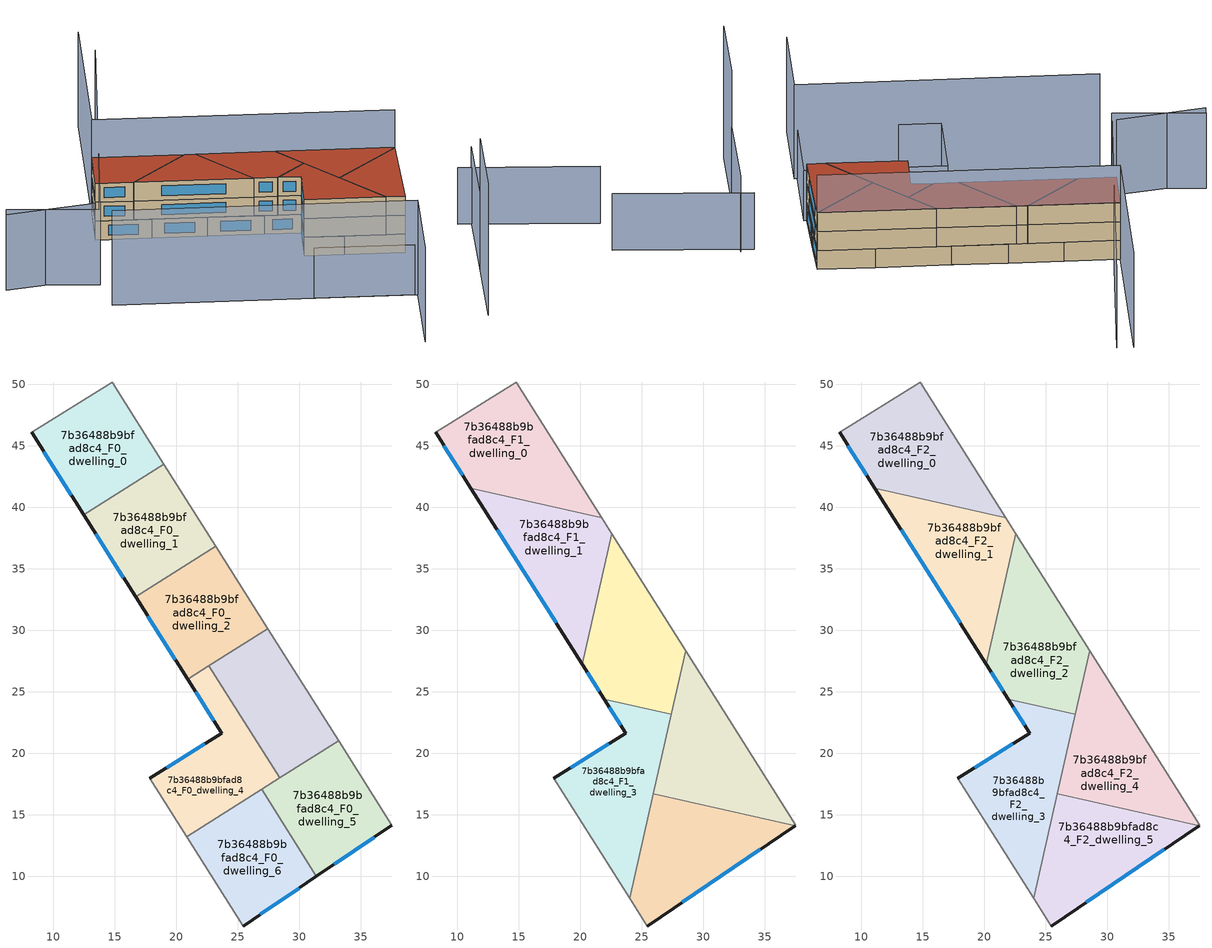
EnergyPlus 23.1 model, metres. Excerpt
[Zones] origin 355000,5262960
7b36488b9bfad8c4_F0_dwelling_0
 floor ground (EU_floor_Construction): 14.78,50.2 18.99,43.52 12.48,39.41 8.25,46.1 z0
 wall outside (EU_wall_Construction): 8.25,46.1 12.48,39.41 z0:3
 wall to 7b36488b9bfad8c4_F0_dwelling_1 (EU_wall_Construction): 12.48,39.41 18.99,43.52 z0:3
 wall adiabatic (EU_wall_Construction): 18.99,43.52 14.78,50.2 8.25,46.1 z0:3
 window (EU_Window_Construction): 9.24,44.53 11.48,40.98 z0.7:2.3
7b36488b9bfad8c4_F0_dwelling_1
 floor ground (EU_floor_Construction): 18.99,43.52 23.21,36.84 16.7,32.73 12.48,39.41 z0
 wall outside (EU_wall_Construction): 12.48,39.41 16.7,32.73 z0:3
 wall to 7b36488b9bfad8c4_F0_dwelling_2 (EU_wall_Construction): 16.7,32.73 23.21,36.84 z0:3
 wall adiabatic (EU_wall_Construction): 23.21,36.84 18.99,43.52 z0:3
 window (EU_Window_Construction): 13.47,37.84 15.71,34.3 z0.7:2.3
 ceiling adiabatic (EU_roof_Construction): 23.21,36.84 18.99,43.52 14.62,40.76 21.75,39.15 z3
7b36488b9bfad8c4_F0_dwelling_2
 floor ground (EU_floor_Construction): 23.21,36.84 27.43,30.15 20.92,26.04 16.7,32.73 z0
 wall outside (EU_wall_Construction): 16.7,32.73 20.92,26.04 z0:3
 wall adiabatic (EU_wall_Construction): 27.43,30.15 23.21,36.84 z0:3
 wall to 7b36488b9bfad8c4_F0_dwelling_3 (EU_wall_Construction): 22.66,27.14 27.43,30.15 z0:3
 wall to 7b36488b9bfad8c4_F0_dwelling_4 (EU_wall_Construction): 20.92,26.04 22.66,27.14 z0:3
 window (EU_Window_Construction): 17.69,31.16 19.93,27.61 z0.7:2.3
7b36488b9bfad8c4_F0_dwelling_3
 floor ground (EU_floor_Construction): 27.43,30.15 33.2,21.02 28.43,18.01 22.66,27.14 z0
 wall to 7b36488b9bfad8c4_F0_dwelling_4 (EU_wall_Construction): 22.66,27.14 28.43,18.01 z0:3
 wall adiabatic (EU_wall_Construction): 33.2,21.02 27.43,30.15 z0:3
 wall to 7b36488b9bfad8c4_F0_dwelling_5 (EU_wall_Construction): 28.43,18.01 33.2,21.02 z0:3
7b36488b9bfad8c4_F0_dwelling_4
 floor ground (EU_floor_Construction): 22.66,27.14 28.43,18.01 20.86,13.23 17.86,17.97 23.7,21.64 20.92,26.04 z0
 wall outside (EU_wall_Construction): 20.92,26.04 23.7,21.64 17.86,17.97 z0:3
 wall adiabatic (EU_wall_Construction): 17.86,17.97 20.86,13.23 z0:3
 wall to 7b36488b9bfad8c4_F0_dwelling_6 (EU_wall_Construction): 20.86,13.23 26.94,17.07 z0:3
 wall to 7b36488b9bfad8c4_F0_dwelling_5 (EU_wall_Construction): 26.94,17.07 28.43,18.01 z0:3
 window (EU_Window_Construction): 22.33,20.78 19.23,18.83 / 21.57,25.01 23.05,22.67 z0.7:2.3
 ceiling adiabatic (EU_roof_Construction): 26.29,16.66 25.93,16.74 25.85,16.38 z3
7b36488b9bfad8c4_F0_dwelling_5
 floor ground (EU_floor_Construction): 33.2,21.02 37.53,14.16 31.4,10.01 26.94,17.07 z0
 wall outside (EU_wall_Construction): 31.4,10.01 37.53,14.16 z0:3
 wall to 7b36488b9bfad8c4_F0_dwelling_6 (EU_wall_Construction): 26.94,17.07 31.4,10.01 z0:3
 wall adiabatic (EU_wall_Construction): 37.53,14.16 33.2,21.02 z0:3
 window (EU_Window_Construction): 32.84,10.98 36.09,13.18 z0.7:2.3
7b36488b9bfad8c4_F0_dwelling_6
 floor ground (EU_floor_Construction): 26.94,17.07 31.4,10.01 25.45,5.97 20.86,13.23 z0
 wall outside (EU_wall_Construction): 25.45,5.97 31.4,10.01 z0:3
 wall adiabatic (EU_wall_Construction): 20.86,13.23 25.45,5.97 z0:3
 window (EU_Window_Construction): 26.85,6.92 30,9.06 z0.7:2.3
7b36488b9bfad8c4_F1_dwelling_0
 floor to 7b36488b9bfad8c4_F0_dwelling_0 (EU_floor_Construction): 14.78,50.2 18.99,43.52 14.62,40.76 11.12,41.56 8.25,46.1 z3
 floor adiabatic (EU_floor_Construction): 18.99,43.52 21.75,39.15 14.62,40.76 z3
 wall outside (EU_wall_Construction): 8.25,46.1 11.12,41.56 z3:6
 wall adiabatic (EU_wall_Construction): 21.75,39.15 14.78,50.2 8.25,46.1 z3:6
 wall to 7b36488b9bfad8c4_F1_dwelling_1 (EU_wall_Construction): 11.12,41.56 21.75,39.15 z3:6
 window (EU_Window_Construction): 8.93,45.03 10.45,42.62 z3.7:5.3
7b36488b9bfad8c4_F1_dwelling_1
 floor to 7b36488b9bfad8c4_F0_dwelling_1 (EU_floor_Construction): 21.75,39.15 22.56,37.87 22.18,36.19 16.7,32.73 12.48,39.41 14.62,40.76 z3
 floor to 7b36488b9bfad8c4_F0_dwelling_0 (EU_floor_Construction): 14.62,40.76 12.48,39.41 11.12,41.56 z3
 floor to 7b36488b9bfad8c4_F0_dwelling_2 (EU_floor_Construction): 22.18,36.19 20.16,27.25 16.7,32.73 z3
 wall outside (EU_wall_Construction): 11.12,41.56 20.16,27.25 z3:6
 wall adiabatic (EU_wall_Construction): 22.56,37.87 21.75,39.15 z3:6
 wall to 7b36488b9bfad8c4_F1_dwelling_2 (EU_wall_Construction): 20.16,27.25 22.56,37.87 z3:6
 window (EU_Window_Construction): 13.24,38.2 18.04,30.61 z3.7:5.3
7b36488b9bfad8c4_F1_dwelling_2
 floor to 7b36488b9bfad8c4_F0_dwelling_2 (EU_floor_Construction): 23.21,36.84 27.43,30.15 20.92,26.04 20.16,27.25 22.18,36.19 z3
 floor to 7b36488b9bfad8c4_F0_dwelling_3 (EU_floor_Construction): 27.43,30.15 28.56,28.36 27.39,23.18 24.8,23.76 22.66,27.14 z3
 floor to 7b36488b9bfad8c4_F0_dwelling_4 (EU_floor_Construction): 22.66,27.14 24.8,23.76 21.96,24.4 20.92,26.04 z3
 floor to 7b36488b9bfad8c4_F0_dwelling_1 (EU_floor_Construction): 22.56,37.87 23.21,36.84 22.18,36.19 z3
 wall outside (EU_wall_Construction): 20.16,27.25 21.96,24.41 z3:6
 wall adiabatic (EU_wall_Construction): 28.56,28.36 22.56,37.87 z3:6
 wall to 7b36488b9bfad8c4_F1_dwelling_3 (EU_wall_Construction): 21.96,24.41 27.39,23.18 z3:6
 wall to 7b36488b9bfad8c4_F1_dwelling_4 (EU_wall_Construction): 27.39,23.18 28.56,28.36 z3:6
 window (EU_Window_Construction): 20.58,26.58 21.53,25.07 z3.7:5.3
7b36488b9bfad8c4_F1_dwelling_3
 floor to 7b36488b9bfad8c4_F0_dwelling_4 (EU_floor_Construction): 24.8,23.76 26.8,20.59 25.85,16.38 20.86,13.23 17.86,17.97 23.7,21.64 21.96,24.4 z3
 floor to 7b36488b9bfad8c4_F0_dwelling_6 (EU_floor_Construction): 25.85,16.38 24.01,8.25 20.86,13.23 z3
 floor to 7b36488b9bfad8c4_F0_dwelling_3 (EU_floor_Construction): 27.39,23.18 26.8,20.59 24.8,23.76 z3
 wall outside (EU_wall_Construction): 21.96,24.41 23.7,21.64 17.86,17.97 z3:6
 wall adiabatic (EU_wall_Construction): 17.86,17.97 24.01,8.25 z3:6
 wall to 7b36488b9bfad8c4_F1_dwelling_5 (EU_wall_Construction): 24.01,8.25 25.93,16.74 z3:6
 wall to 7b36488b9bfad8c4_F1_dwelling_4 (EU_wall_Construction): 25.93,16.74 27.39,23.18 z3:6
 window (EU_Window_Construction): 22.33,20.78 19.23,18.83 / 22.37,23.76 23.29,22.29 z3.7:5.3
7b36488b9bfad8c4_F1_dwelling_4
 floor to 7b36488b9bfad8c4_F0_dwelling_3 (EU_floor_Construction): 28.56,28.36 33.2,21.02 28.43,18.01 26.8,20.59 z3
 floor to 7b36488b9bfad8c4_F0_dwelling_5 (EU_floor_Construction): 33.2,21.02 37.53,14.16 37.48,14.13 27.36,16.41 26.94,17.07 z3
 floor to 7b36488b9bfad8c4_F0_dwelling_6 (EU_floor_Construction): 26.94,17.07 27.36,16.41 26.29,16.66 z3
 floor to 7b36488b9bfad8c4_F0_dwelling_4 (EU_floor_Construction): 26.8,20.59 28.43,18.01 26.29,16.66 25.93,16.74 z3
 wall adiabatic (EU_wall_Construction): 37.48,14.13 37.53,14.16 28.56,28.36 z3:6
 wall to 7b36488b9bfad8c4_F1_dwelling_5 (EU_wall_Construction): 25.93,16.74 37.48,14.13 z3:6
7b36488b9bfad8c4_F1_dwelling_5
 floor to 7b36488b9bfad8c4_F0_dwelling_5 (EU_floor_Construction): 37.48,14.13 31.4,10.01 27.36,16.41 z3
 floor to 7b36488b9bfad8c4_F0_dwelling_6 (EU_floor_Construction): 27.36,16.41 31.4,10.01 25.45,5.97 24.01,8.25 25.85,16.38 26.29,16.66 z3
 floor adiabatic (EU_floor_Construction): 26.29,16.66 25.85,16.38 25.93,16.74 z3
 wall outside (EU_wall_Construction): 25.45,5.97 37.48,14.13 z3:6
 wall adiabatic (EU_wall_Construction): 24.01,8.25 25.45,5.97 z3:6
 window (EU_Window_Construction): 28.28,7.89 34.65,12.21 z3.7:5.3
7b36488b9bfad8c4_F2_dwelling_0
 floor to 7b36488b9bfad8c4_F1_dwelling_0 (EU_floor_Construction): 14.78,50.2 21.75,39.15 11.12,41.56 8.25,46.1 z6
 wall outside (EU_wall_Construction): 8.25,46.1 11.12,41.56 z6:9
 wall adiabatic (EU_wall_Construction): 21.75,39.15 14.78,50.2 8.25,46.1 z6:9
 wall to 7b36488b9bfad8c4_F2_dwelling_1 (EU_wall_Construction): 11.12,41.56 21.75,39.15 z6:9
 window (EU_Window_Construction): 8.93,45.03 10.45,42.62 z6.7:8.3
 roof outside (EU_roof_Construction): 21.75,39.15 14.78,50.2 8.25,46.1 11.12,41.56 z9
7b36488b9bfad8c4_F2_dwelling_1
 floor to 7b36488b9bfad8c4_F1_dwelling_1 (EU_floor_Construction): 21.75,39.15 22.56,37.87 20.16,27.25 11.12,41.56 z6
 wall outside (EU_wall_Construction): 11.12,41.56 20.16,27.25 z6:9
 wall adiabatic (EU_wall_Construction): 22.56,37.87 21.75,39.15 z6:9
 wall to 7b36488b9bfad8c4_F2_dwelling_2 (EU_wall_Construction): 20.16,27.25 22.56,37.87 z6:9
 window (EU_Window_Construction): 13.24,38.2 18.04,30.61 z6.7:8.3
 roof outside (EU_roof_Construction): 20.16,27.25 22.56,37.87 21.75,39.15 11.12,41.56 z9
7b36488b9bfad8c4_F2_dwelling_2
 floor to 7b36488b9bfad8c4_F1_dwelling_2 (EU_floor_Construction): 22.56,37.87 28.56,28.36 27.39,23.18 21.96,24.41 20.16,27.25 z6
 wall outside (EU_wall_Construction): 20.16,27.25 21.96,24.41 z6:9
 wall adiabatic (EU_wall_Construction): 28.56,28.36 22.56,37.87 z6:9
 wall to 7b36488b9bfad8c4_F2_dwelling_3 (EU_wall_Construction): 21.96,24.41 27.39,23.18 z6:9
 wall to 7b36488b9bfad8c4_F2_dwelling_4 (EU_wall_Construction): 27.39,23.18 28.56,28.36 z6:9
 window (EU_Window_Construction): 20.58,26.58 21.53,25.07 z6.7:8.3
 roof outside (EU_roof_Construction): 27.39,23.18 28.56,28.36 22.56,37.87 20.16,27.25 21.96,24.41 z9
7b36488b9bfad8c4_F2_dwelling_3
 floor to 7b36488b9bfad8c4_F1_dwelling_3 (EU_floor_Construction): 27.39,23.18 24.01,8.25 17.86,17.97 23.7,21.64 21.96,24.41 z6
 wall outside (EU_wall_Construction): 21.96,24.41 23.7,21.64 17.86,17.97 z6:9
 wall adiabatic (EU_wall_Construction): 17.86,17.97 24.01,8.25 z6:9
 wall to 7b36488b9bfad8c4_F2_dwelling_5 (EU_wall_Construction): 24.01,8.25 25.93,16.74 z6:9
 wall to 7b36488b9bfad8c4_F2_dwelling_4 (EU_wall_Construction): 25.93,16.74 27.39,23.18 z6:9
 window (EU_Window_Construction): 22.33,20.78 19.23,18.83 / 22.37,23.76 23.29,22.29 z6.7:8.3
 roof outside (EU_roof_Construction): 24.01,8.25 27.39,23.18 21.96,24.41 23.7,21.64 17.86,17.97 z9
7b36488b9bfad8c4_F2_dwelling_4
 floor to 7b36488b9bfad8c4_F1_dwelling_4 (EU_floor_Construction): 28.56,28.36 37.53,14.16 37.48,14.13 25.93,16.74 z6
 wall adiabatic (EU_wall_Construction): 37.48,14.13 37.53,14.16 28.56,28.36 z6:9
 wall to 7b36488b9bfad8c4_F2_dwelling_5 (EU_wall_Construction): 25.93,16.74 37.48,14.13 z6:9
 roof outside (EU_roof_Construction): 37.53,14.16 28.56,28.36 25.93,16.74 37.48,14.13 z9
7b36488b9bfad8c4_F2_dwelling_5
 floor to 7b36488b9bfad8c4_F1_dwelling_5 (EU_floor_Construction): 37.48,14.13 25.45,5.97 24.01,8.25 25.93,16.74 z6
 wall outside (EU_wall_Construction): 25.45,5.97 37.48,14.13 z6:9
 wall adiabatic (EU_wall_Construction): 24.01,8.25 25.45,5.97 z6:9
 window (EU_Window_Construction): 28.28,7.89 34.65,12.21 z6.7:8.3
 roof outside (EU_roof_Construction): 37.48,14.13 25.93,16.74 24.01,8.25 25.45,5.97 z9
shading: 14.61,-13.04 25.7,-5.82 z0:21; 25.7,-5.82 37.92,2.13 / -10.76,50.09 -1.83,40.7 / 38.17,62.16 -3.1,39.21 / -3.1,39.21 -9.54,50.79 z0:12; -7.72,34.86 15.29,-1.44 / 15.29,-1.44 3.42,-8.96 / 37.52,14.16 14.78,50.19 / 14.78,50.19 36.91,64.16 z0:15; 46.15,-13.92 36.42,3.55 z0:9; 14.85,22.75 25.67,5.64 / 25.67,5.64 15.04,-1.08 / 15.04,-1.08 4.22,16.03 / 4.22,16.03 14.85,22.75 z0:8
[Building]
EU S2 Campaign: North Axis=0; Terrain=City; Solar Distribution=FullExterior
[Site:Location]
Budapest.Ferenc.Liszt.Intl.AP: Latitude=47.437; Longitude=19.256; Time Zone=1; Elevation=185
[SizingPeriod:WeatherFileDays]
AnnualSizingPeriod: Begin Month=1; Begin Day of Month=1; End Month=12; End Day of Month=31; Day of Week for Start Day=Monday; Use Weather File Daylight Saving Period=No; Use Weather File Rain and Snow Indicators=No
[MATERIAL]
EU_InternalMass_Material: Roughness=MediumRough; Thickness=0.1; Conductivity=1; Density=1800; Specific Heat=900; Thermal Absorptance=0.9; Solar Absorptance=0.7; Visible Absorptance=0.7
[MATERIAL:NOMASS] Roughness=MediumRough; Thermal Absorptance=0.9; Solar Absorptance=0.7; Visible Absorptance=0.7
Name | Thermal Resistance
EU_wall_NoMass | 0.832559
EU_roof_NoMass | 1.39638
EU_floor_NoMass | 0.872794
[WINDOWMATERIAL:SIMPLEGLAZINGSYSTEM]
EU_Window_SimpleGlazing: UFactor=2.79869; Solar Heat Gain Coefficient=0.75; Visible Transmittance=0.75
[CONSTRUCTION]
EU_wall_Construction: EU_wall_NoMass
EU_roof_Construction: EU_roof_NoMass
EU_floor_Construction: EU_floor_NoMass
EU_Window_Construction: EU_Window_SimpleGlazing
EU_InternalMass_Construction: EU_InternalMass_Material
[ZONE] Type=1; Multiplier=1; Ceiling Height=autocalculate; Floor Area=autocalculate; Part of Total Floor Area=Yes
Name | Volume
7b36488b9bfad8c4_F0_dwelling_0 | 182.646
7b36488b9bfad8c4_F1_dwelling_0; 7b36488b9bfad8c4_F2_dwelling_0 | 213.018
7b36488b9bfad8c4_F0_dwelling_1 | 182.613
7b36488b9bfad8c4_F1_dwelling_1; 7b36488b9bfad8c4_F2_dwelling_1 | 213.017
7b36488b9bfad8c4_F0_dwelling_2 | 182.643
7b36488b9bfad8c4_F1_dwelling_2; 7b36488b9bfad8c4_F2_dwelling_2 | 213.152
7b36488b9bfad8c4_F0_dwelling_3 | 182.659
7b36488b9bfad8c4_F1_dwelling_3; 7b36488b9bfad8c4_F2_dwelling_3 | 213.117
7b36488b9bfad8c4_F0_dwelling_4 | 182.625
7b36488b9bfad8c4_F1_dwelling_4; 7b36488b9bfad8c4_F2_dwelling_4 | 213.057
7b36488b9bfad8c4_F0_dwelling_5 | 182.632
7b36488b9bfad8c4_F1_dwelling_5; 7b36488b9bfad8c4_F2_dwelling_5 | 213.074
7b36488b9bfad8c4_F0_dwelling_6 | 182.628
[INTERNALMASS] Construction=EU_InternalMass_Construction
Name | Zone or ZoneList | Surface Area
7b36488b9bfad8c4_F0_dwelling_0_EU_InternalMass | 7b36488b9bfad8c4_F0_dwelling_0 | 60.8817
7b36488b9bfad8c4_F0_dwelling_1_EU_InternalMass | 7b36488b9bfad8c4_F0_dwelling_1 | 60.8709
7b36488b9bfad8c4_F0_dwelling_2_EU_InternalMass | 7b36488b9bfad8c4_F0_dwelling_2 | 60.8809
7b36488b9bfad8c4_F0_dwelling_3_EU_InternalMass | 7b36488b9bfad8c4_F0_dwelling_3 | 60.8904
7b36488b9bfad8c4_F0_dwelling_4_EU_InternalMass | 7b36488b9bfad8c4_F0_dwelling_4 | 60.8765
7b36488b9bfad8c4_F0_dwelling_5_EU_InternalMass | 7b36488b9bfad8c4_F0_dwelling_5 | 60.8786
7b36488b9bfad8c4_F0_dwelling_6_EU_InternalMass | 7b36488b9bfad8c4_F0_dwelling_6 | 60.8759
7b36488b9bfad8c4_F1_dwelling_0_EU_InternalMass | 7b36488b9bfad8c4_F1_dwelling_0 | 71.0059
7b36488b9bfad8c4_F1_dwelling_1_EU_InternalMass | 7b36488b9bfad8c4_F1_dwelling_1 | 71.0017
7b36488b9bfad8c4_F1_dwelling_2_EU_InternalMass | 7b36488b9bfad8c4_F1_dwelling_2 | 71.0519
7b36488b9bfad8c4_F1_dwelling_3_EU_InternalMass | 7b36488b9bfad8c4_F1_dwelling_3 | 71.0414
7b36488b9bfad8c4_F1_dwelling_4_EU_InternalMass | 7b36488b9bfad8c4_F1_dwelling_4 | 71.0226
7b36488b9bfad8c4_F1_dwelling_5_EU_InternalMass | 7b36488b9bfad8c4_F1_dwelling_5 | 71.0242
7b36488b9bfad8c4_F2_dwelling_0_EU_InternalMass | 7b36488b9bfad8c4_F2_dwelling_0 | 71.0059
7b36488b9bfad8c4_F2_dwelling_1_EU_InternalMass | 7b36488b9bfad8c4_F2_dwelling_1 | 71.0017
7b36488b9bfad8c4_F2_dwelling_2_EU_InternalMass | 7b36488b9bfad8c4_F2_dwelling_2 | 71.0519
7b36488b9bfad8c4_F2_dwelling_3_EU_InternalMass | 7b36488b9bfad8c4_F2_dwelling_3 | 71.0414
7b36488b9bfad8c4_F2_dwelling_4_EU_InternalMass | 7b36488b9bfad8c4_F2_dwelling_4 | 71.0226
7b36488b9bfad8c4_F2_dwelling_5_EU_InternalMass | 7b36488b9bfad8c4_F2_dwelling_5 | 71.0242
[OTHEREQUIPMENT] Fuel Type=Electricity; Design Level Calculation Method=Watts/Area; Power per Zone Floor Area=1; Fraction Latent=0; Fraction Radiant=0; Fraction Lost=0; Carbon Dioxide Generation Rate=0; EndUse Subcategory=EU_Step8_InternalGains
Name | Zone or ZoneList or Space or SpaceList | Schedule
EU_Step8_InternalGain_7b36488b9bfad8c4_F0_dwelling_0_f000 | 7b36488b9bfad8c4_F0_dwelling_0 | EU_Step8_GainSchedule_7b36488b9bfad8c4_F0_dwelling_0_f000
EU_Step8_InternalGain_7b36488b9bfad8c4_F0_dwelling_1_f000 | 7b36488b9bfad8c4_F0_dwelling_1 | EU_Step8_GainSchedule_7b36488b9bfad8c4_F0_dwelling_1_f000
EU_Step8_InternalGain_7b36488b9bfad8c4_F0_dwelling_2_f000 | 7b36488b9bfad8c4_F0_dwelling_2 | EU_Step8_GainSchedule_7b36488b9bfad8c4_F0_dwelling_2_f000
EU_Step8_InternalGain_7b36488b9bfad8c4_F0_dwelling_3_f000 | 7b36488b9bfad8c4_F0_dwelling_3 | EU_Step8_GainSchedule_7b36488b9bfad8c4_F0_dwelling_3_f000
EU_Step8_InternalGain_7b36488b9bfad8c4_F0_dwelling_4_f000 | 7b36488b9bfad8c4_F0_dwelling_4 | EU_Step8_GainSchedule_7b36488b9bfad8c4_F0_dwelling_4_f000
EU_Step8_InternalGain_7b36488b9bfad8c4_F0_dwelling_5_f000 | 7b36488b9bfad8c4_F0_dwelling_5 | EU_Step8_GainSchedule_7b36488b9bfad8c4_F0_dwelling_5_f000
EU_Step8_InternalGain_7b36488b9bfad8c4_F0_dwelling_6_f000 | 7b36488b9bfad8c4_F0_dwelling_6 | EU_Step8_GainSchedule_7b36488b9bfad8c4_F0_dwelling_6_f000
EU_Step8_InternalGain_7b36488b9bfad8c4_F1_dwelling_0_f000 | 7b36488b9bfad8c4_F1_dwelling_0 | EU_Step8_GainSchedule_7b36488b9bfad8c4_F1_dwelling_0_f000
EU_Step8_InternalGain_7b36488b9bfad8c4_F1_dwelling_1_f000 | 7b36488b9bfad8c4_F1_dwelling_1 | EU_Step8_GainSchedule_7b36488b9bfad8c4_F1_dwelling_1_f000
EU_Step8_InternalGain_7b36488b9bfad8c4_F1_dwelling_2_f000 | 7b36488b9bfad8c4_F1_dwelling_2 | EU_Step8_GainSchedule_7b36488b9bfad8c4_F1_dwelling_2_f000
EU_Step8_InternalGain_7b36488b9bfad8c4_F1_dwelling_3_f000 | 7b36488b9bfad8c4_F1_dwelling_3 | EU_Step8_GainSchedule_7b36488b9bfad8c4_F1_dwelling_3_f000
EU_Step8_InternalGain_7b36488b9bfad8c4_F1_dwelling_4_f000 | 7b36488b9bfad8c4_F1_dwelling_4 | EU_Step8_GainSchedule_7b36488b9bfad8c4_F1_dwelling_4_f000
EU_Step8_InternalGain_7b36488b9bfad8c4_F1_dwelling_5_f000 | 7b36488b9bfad8c4_F1_dwelling_5 | EU_Step8_GainSchedule_7b36488b9bfad8c4_F1_dwelling_5_f000
EU_Step8_InternalGain_7b36488b9bfad8c4_F2_dwelling_0_f000 | 7b36488b9bfad8c4_F2_dwelling_0 | EU_Step8_GainSchedule_7b36488b9bfad8c4_F2_dwelling_0_f000
EU_Step8_InternalGain_7b36488b9bfad8c4_F2_dwelling_1_f000 | 7b36488b9bfad8c4_F2_dwelling_1 | EU_Step8_GainSchedule_7b36488b9bfad8c4_F2_dwelling_1_f000
EU_Step8_InternalGain_7b36488b9bfad8c4_F2_dwelling_2_f000 | 7b36488b9bfad8c4_F2_dwelling_2 | EU_Step8_GainSchedule_7b36488b9bfad8c4_F2_dwelling_2_f000
EU_Step8_InternalGain_7b36488b9bfad8c4_F2_dwelling_3_f000 | 7b36488b9bfad8c4_F2_dwelling_3 | EU_Step8_GainSchedule_7b36488b9bfad8c4_F2_dwelling_3_f000
EU_Step8_InternalGain_7b36488b9bfad8c4_F2_dwelling_4_f000 | 7b36488b9bfad8c4_F2_dwelling_4 | EU_Step8_GainSchedule_7b36488b9bfad8c4_F2_dwelling_4_f000
EU_Step8_InternalGain_7b36488b9bfad8c4_F2_dwelling_5_f000 | 7b36488b9bfad8c4_F2_dwelling_5 | EU_Step8_GainSchedule_7b36488b9bfad8c4_F2_dwelling_5_f000
[ZONEVENTILATION:DESIGNFLOWRATE] Schedule=EU_AlwaysOn; Design Flow Rate Calculation Method=AirChanges/Hour; Air Changes per Hour=0.475469; Ventilation Type=Natural; Fan Pressure Rise=0; Fan Total Efficiency=1; Constant Term Coefficient=1; Temperature Term Coefficient=0; Velocity Term Coefficient=0; Velocity Squared Term Coefficient=0; Minimum Indoor Temperature=-100; Maximum Indoor Temperature=100; Delta Temperature=-100; Minimum Outdoor Temperature=-100; Maximum Outdoor Temperature=100; Maximum Wind Speed=40
Name | Zone or ZoneList or Space or SpaceList
EU_ConstantAir_7b36488b9bfad8c4_F0_dwelling_0 | 7b36488b9bfad8c4_F0_dwelling_0
EU_ConstantAir_7b36488b9bfad8c4_F0_dwelling_1 | 7b36488b9bfad8c4_F0_dwelling_1
EU_ConstantAir_7b36488b9bfad8c4_F0_dwelling_2 | 7b36488b9bfad8c4_F0_dwelling_2
EU_ConstantAir_7b36488b9bfad8c4_F0_dwelling_3 | 7b36488b9bfad8c4_F0_dwelling_3
EU_ConstantAir_7b36488b9bfad8c4_F0_dwelling_4 | 7b36488b9bfad8c4_F0_dwelling_4
EU_ConstantAir_7b36488b9bfad8c4_F0_dwelling_5 | 7b36488b9bfad8c4_F0_dwelling_5
EU_ConstantAir_7b36488b9bfad8c4_F0_dwelling_6 | 7b36488b9bfad8c4_F0_dwelling_6
EU_ConstantAir_7b36488b9bfad8c4_F1_dwelling_0 | 7b36488b9bfad8c4_F1_dwelling_0
EU_ConstantAir_7b36488b9bfad8c4_F1_dwelling_1 | 7b36488b9bfad8c4_F1_dwelling_1
EU_ConstantAir_7b36488b9bfad8c4_F1_dwelling_2 | 7b36488b9bfad8c4_F1_dwelling_2
EU_ConstantAir_7b36488b9bfad8c4_F1_dwelling_3 | 7b36488b9bfad8c4_F1_dwelling_3
EU_ConstantAir_7b36488b9bfad8c4_F1_dwelling_4 | 7b36488b9bfad8c4_F1_dwelling_4
EU_ConstantAir_7b36488b9bfad8c4_F1_dwelling_5 | 7b36488b9bfad8c4_F1_dwelling_5
EU_ConstantAir_7b36488b9bfad8c4_F2_dwelling_0 | 7b36488b9bfad8c4_F2_dwelling_0
EU_ConstantAir_7b36488b9bfad8c4_F2_dwelling_1 | 7b36488b9bfad8c4_F2_dwelling_1
EU_ConstantAir_7b36488b9bfad8c4_F2_dwelling_2 | 7b36488b9bfad8c4_F2_dwelling_2
EU_ConstantAir_7b36488b9bfad8c4_F2_dwelling_3 | 7b36488b9bfad8c4_F2_dwelling_3
EU_ConstantAir_7b36488b9bfad8c4_F2_dwelling_4 | 7b36488b9bfad8c4_F2_dwelling_4
EU_ConstantAir_7b36488b9bfad8c4_F2_dwelling_5 | 7b36488b9bfad8c4_F2_dwelling_5
[HVACTEMPLATE:THERMOSTAT] Constant Heating Setpoint=20; Constant Cooling Setpoint=50
EU_HeatOnly_7b36488b9bfad8c4_F0_dwelling_0; EU_HeatOnly_7b36488b9bfad8c4_F0_dwelling_1; EU_HeatOnly_7b36488b9bfad8c4_F0_dwelling_2; EU_HeatOnly_7b36488b9bfad8c4_F0_dwelling_3; EU_HeatOnly_7b36488b9bfad8c4_F0_dwelling_4; EU_HeatOnly_7b36488b9bfad8c4_F0_dwelling_5; EU_HeatOnly_7b36488b9bfad8c4_F0_dwelling_6; EU_HeatOnly_7b36488b9bfad8c4_F1_dwelling_0; EU_HeatOnly_7b36488b9bfad8c4_F1_dwelling_1; EU_HeatOnly_7b36488b9bfad8c4_F1_dwelling_2; EU_HeatOnly_7b36488b9bfad8c4_F1_dwelling_3; EU_HeatOnly_7b36488b9bfad8c4_F1_dwelling_4; EU_HeatOnly_7b36488b9bfad8c4_F1_dwelling_5; EU_HeatOnly_7b36488b9bfad8c4_F2_dwelling_0; EU_HeatOnly_7b36488b9bfad8c4_F2_dwelling_1; EU_HeatOnly_7b36488b9bfad8c4_F2_dwelling_2; EU_HeatOnly_7b36488b9bfad8c4_F2_dwelling_3; EU_HeatOnly_7b36488b9bfad8c4_F2_dwelling_4; EU_HeatOnly_7b36488b9bfad8c4_F2_dwelling_5
[HVACTEMPLATE:ZONE:IDEALLOADSAIRSYSTEM] System Availability Schedule=EU_AlwaysOn; Maximum Heating Supply Air Temperature=50; Minimum Cooling Supply Air Temperature=13; Maximum Heating Supply Air Humidity Ratio=0.0156; Minimum Cooling Supply Air Humidity Ratio=0.0077; Heating Limit=NoLimit; Cooling Limit=NoLimit; Heating Availability Schedule=EU_AlwaysOn; Cooling Availability Schedule=EU_CoolingOff; Dehumidification Control Type=ConstantSensibleHeatRatio; Cooling Sensible Heat Ratio=0.7; Dehumidification Setpoint=60; Humidification Control Type=None; Humidification Setpoint=30; Outdoor Air Method=None; Outdoor Air Flow Rate per Person=0.00944; Outdoor Air Flow Rate per Zone Floor Area=0; Outdoor Air Flow Rate per Zone=0; Demand Controlled Ventilation Type=None; Outdoor Air Economizer Type=NoEconomizer; Heat Recovery Type=None; Sensible Heat Recovery Effectiveness=0.7; Latent Heat Recovery Effectiveness=0.65
Name | Template Thermostat
7b36488b9bfad8c4_F0_dwelling_0 | EU_HeatOnly_7b36488b9bfad8c4_F0_dwelling_0
7b36488b9bfad8c4_F0_dwelling_1 | EU_HeatOnly_7b36488b9bfad8c4_F0_dwelling_1
7b36488b9bfad8c4_F0_dwelling_2 | EU_HeatOnly_7b36488b9bfad8c4_F0_dwelling_2
7b36488b9bfad8c4_F0_dwelling_3 | EU_HeatOnly_7b36488b9bfad8c4_F0_dwelling_3
7b36488b9bfad8c4_F0_dwelling_4 | EU_HeatOnly_7b36488b9bfad8c4_F0_dwelling_4
7b36488b9bfad8c4_F0_dwelling_5 | EU_HeatOnly_7b36488b9bfad8c4_F0_dwelling_5
7b36488b9bfad8c4_F0_dwelling_6 | EU_HeatOnly_7b36488b9bfad8c4_F0_dwelling_6
7b36488b9bfad8c4_F1_dwelling_0 | EU_HeatOnly_7b36488b9bfad8c4_F1_dwelling_0
7b36488b9bfad8c4_F1_dwelling_1 | EU_HeatOnly_7b36488b9bfad8c4_F1_dwelling_1
7b36488b9bfad8c4_F1_dwelling_2 | EU_HeatOnly_7b36488b9bfad8c4_F1_dwelling_2
7b36488b9bfad8c4_F1_dwelling_3 | EU_HeatOnly_7b36488b9bfad8c4_F1_dwelling_3
7b36488b9bfad8c4_F1_dwelling_4 | EU_HeatOnly_7b36488b9bfad8c4_F1_dwelling_4
7b36488b9bfad8c4_F1_dwelling_5 | EU_HeatOnly_7b36488b9bfad8c4_F1_dwelling_5
7b36488b9bfad8c4_F2_dwelling_0 | EU_HeatOnly_7b36488b9bfad8c4_F2_dwelling_0
7b36488b9bfad8c4_F2_dwelling_1 | EU_HeatOnly_7b36488b9bfad8c4_F2_dwelling_1
7b36488b9bfad8c4_F2_dwelling_2 | EU_HeatOnly_7b36488b9bfad8c4_F2_dwelling_2
7b36488b9bfad8c4_F2_dwelling_3 | EU_HeatOnly_7b36488b9bfad8c4_F2_dwelling_3
7b36488b9bfad8c4_F2_dwelling_4 | EU_HeatOnly_7b36488b9bfad8c4_F2_dwelling_4
7b36488b9bfad8c4_F2_dwelling_5 | EU_HeatOnly_7b36488b9bfad8c4_F2_dwelling_5
[SIZING:ZONE] Zone Cooling Design Supply Air Temperature Input Method=SupplyAirTemperature; Zone Cooling Design Supply Air Temperature=13; Zone Heating Design Supply Air Temperature Input Method=SupplyAirTemperature; Zone Heating Design Supply Air Temperature=50; Zone Cooling Design Supply Air Humidity Ratio=0.008; Zone Heating Design Supply Air Humidity Ratio=0.008; Cooling Design Air Flow Method=DesignDay; Cooling Design Air Flow Rate=0; Cooling Minimum Air Flow per Zone Floor Area=0.000762; Cooling Minimum Air Flow=0; Cooling Minimum Air Flow Fraction=0.2; Heating Design Air Flow Method=DesignDay; Heating Design Air Flow Rate=0; Heating Maximum Air Flow per Zone Floor Area=0.002032; Heating Maximum Air Flow=0.141576; Heating Maximum Air Flow Fraction=0.3; Account for Dedicated Outdoor Air System=No; Dedicated Outdoor Air System Control Strategy=NeutralSupplyAir; Dedicated Outdoor Air Low Setpoint Temperature for Design=autosize; Dedicated Outdoor Air High Setpoint Temperature for Design=autosize; Zone Load Sizing Method=Sensible Load Only No Latent Load; Zone Latent Cooling Design Supply Air Humidity Ratio Input Method=HumidityRatioDifference; Zone Cooling Design Supply Air Humidity Ratio Difference=0.005; Zone Latent Heating Design Supply Air Humidity Ratio Input Method=HumidityRatioDifference; Zone Humidification Design Supply Air Humidity Ratio Difference=0.005
7b36488b9bfad8c4_F0_dwelling_0; 7b36488b9bfad8c4_F0_dwelling_1; 7b36488b9bfad8c4_F0_dwelling_2; 7b36488b9bfad8c4_F0_dwelling_3; 7b36488b9bfad8c4_F0_dwelling_4; 7b36488b9bfad8c4_F0_dwelling_5; 7b36488b9bfad8c4_F0_dwelling_6; 7b36488b9bfad8c4_F1_dwelling_0; 7b36488b9bfad8c4_F1_dwelling_1; 7b36488b9bfad8c4_F1_dwelling_2; 7b36488b9bfad8c4_F1_dwelling_3; 7b36488b9bfad8c4_F1_dwelling_4; 7b36488b9bfad8c4_F1_dwelling_5; 7b36488b9bfad8c4_F2_dwelling_0; 7b36488b9bfad8c4_F2_dwelling_1; 7b36488b9bfad8c4_F2_dwelling_2; 7b36488b9bfad8c4_F2_dwelling_3; 7b36488b9bfad8c4_F2_dwelling_4; 7b36488b9bfad8c4_F2_dwelling_5
[SCHEDULE:CONSTANT]
Name | Hourly Value
EU_AlwaysOn | 1
EU_CoolingOff | 0
[SCHEDULE:FILE] Column Number=1; Rows to Skip at Top=0; Number of Hours of Data=8760; Column Separator=Comma; Interpolate to Timestep=No; Minutes per Item=60; Adjust Schedule for Daylight Savings=Yes
Name | File
EU_Step8_GainSchedule_7b36488b9bfad8c4_F0_dwelling_0_f000 | ../../schedules/7b36488b9bfad8c4/7b36488b9bfad8c4_F0_dwelling_0_f000_gain.csv
EU_Step8_GainSchedule_7b36488b9bfad8c4_F0_dwelling_1_f000 | ../../schedules/7b36488b9bfad8c4/7b36488b9bfad8c4_F0_dwelling_1_f000_gain.csv
EU_Step8_GainSchedule_7b36488b9bfad8c4_F0_dwelling_2_f000 | ../../schedules/7b36488b9bfad8c4/7b36488b9bfad8c4_F0_dwelling_2_f000_gain.csv
EU_Step8_GainSchedule_7b36488b9bfad8c4_F0_dwelling_3_f000 | ../../schedules/7b36488b9bfad8c4/7b36488b9bfad8c4_F0_dwelling_3_f000_gain.csv
EU_Step8_GainSchedule_7b36488b9bfad8c4_F0_dwelling_4_f000 | ../../schedules/7b36488b9bfad8c4/7b36488b9bfad8c4_F0_dwelling_4_f000_gain.csv
EU_Step8_GainSchedule_7b36488b9bfad8c4_F0_dwelling_5_f000 | ../../schedules/7b36488b9bfad8c4/7b36488b9bfad8c4_F0_dwelling_5_f000_gain.csv
EU_Step8_GainSchedule_7b36488b9bfad8c4_F0_dwelling_6_f000 | ../../schedules/7b36488b9bfad8c4/7b36488b9bfad8c4_F0_dwelling_6_f000_gain.csv
EU_Step8_GainSchedule_7b36488b9bfad8c4_F1_dwelling_0_f000 | ../../schedules/7b36488b9bfad8c4/7b36488b9bfad8c4_F1_dwelling_0_f000_gain.csv
EU_Step8_GainSchedule_7b36488b9bfad8c4_F1_dwelling_1_f000 | ../../schedules/7b36488b9bfad8c4/7b36488b9bfad8c4_F1_dwelling_1_f000_gain.csv
EU_Step8_GainSchedule_7b36488b9bfad8c4_F1_dwelling_2_f000 | ../../schedules/7b36488b9bfad8c4/7b36488b9bfad8c4_F1_dwelling_2_f000_gain.csv
EU_Step8_GainSchedule_7b36488b9bfad8c4_F1_dwelling_3_f000 | ../../schedules/7b36488b9bfad8c4/7b36488b9bfad8c4_F1_dwelling_3_f000_gain.csv
EU_Step8_GainSchedule_7b36488b9bfad8c4_F1_dwelling_4_f000 | ../../schedules/7b36488b9bfad8c4/7b36488b9bfad8c4_F1_dwelling_4_f000_gain.csv
EU_Step8_GainSchedule_7b36488b9bfad8c4_F1_dwelling_5_f000 | ../../schedules/7b36488b9bfad8c4/7b36488b9bfad8c4_F1_dwelling_5_f000_gain.csv
EU_Step8_GainSchedule_7b36488b9bfad8c4_F2_dwelling_0_f000 | ../../schedules/7b36488b9bfad8c4/7b36488b9bfad8c4_F2_dwelling_0_f000_gain.csv
EU_Step8_GainSchedule_7b36488b9bfad8c4_F2_dwelling_1_f000 | ../../schedules/7b36488b9bfad8c4/7b36488b9bfad8c4_F2_dwelling_1_f000_gain.csv
EU_Step8_GainSchedule_7b36488b9bfad8c4_F2_dwelling_2_f000 | ../../schedules/7b36488b9bfad8c4/7b36488b9bfad8c4_F2_dwelling_2_f000_gain.csv
EU_Step8_GainSchedule_7b36488b9bfad8c4_F2_dwelling_3_f000 | ../../schedules/7b36488b9bfad8c4/7b36488b9bfad8c4_F2_dwelling_3_f000_gain.csv
EU_Step8_GainSchedule_7b36488b9bfad8c4_F2_dwelling_4_f000 | ../../schedules/7b36488b9bfad8c4/7b36488b9bfad8c4_F2_dwelling_4_f000_gain.csv
EU_Step8_GainSchedule_7b36488b9bfad8c4_F2_dwelling_5_f000 | ../../schedules/7b36488b9bfad8c4/7b36488b9bfad8c4_F2_dwelling_5_f000_gain.csv
